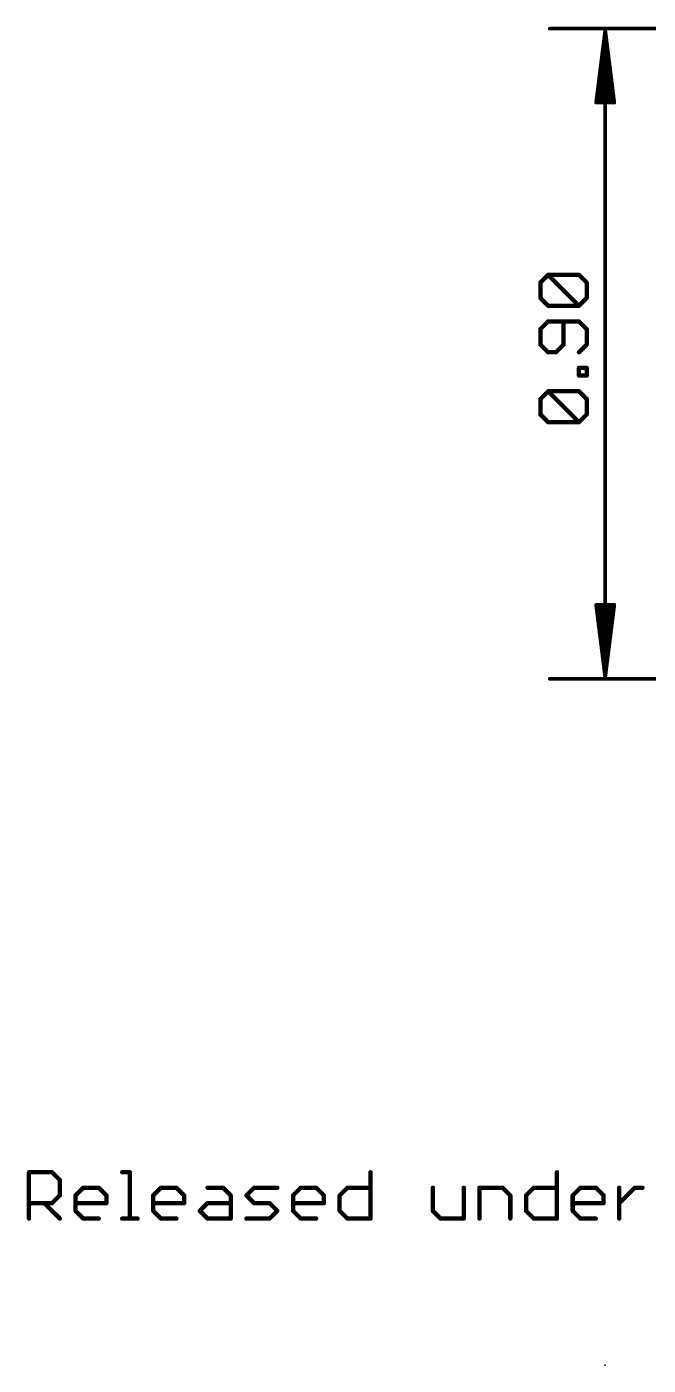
# Model space of a CAD drawing. Extents: x -29 to 79, y -27 to 74.
# Drawn here: x -29.21 to -7.38, y -24.13 to 22.93 of the extents above; entities that cross this region are included whole.
import ezdxf

# ---------------------------------------------------------------- set-up
doc = ezdxf.new("R2010")
doc.units = 0
for name, color, linetype in [('23', 53, 'CONTINUOUS'), ('47', 253, 'CONTINUOUS'), ('51', 53, 'CONTINUOUS')]:
    doc.layers.add(name, color=color, linetype=linetype)

msp = doc.modelspace()

# ---------------------------------------------------------------- linework, layer by layer
at = {"layer": '23'}
msp.add_point((-8.89, -24.13), dxfattribs=at)
at = {"layer": '47'}
for points, const_width in [([(0, 22.86), (-10.84, 22.86)], 0.13), ([(-8.89, 22.795), (-9.2092, 20.26)], 0.13), ([(-8.89, 22.795), (-9.15, 20.26)], 0.13), ([(-8.89, 22.795), (-9.02, 20.26)], 0.13), ([(-8.89, 0.065), (-8.89, 22.795)], 0.13), ([(-8.5708, 20.26), (-8.89, 22.795)], 0.13), ([(-8.76, 20.26), (-8.89, 22.795)], 0.13), ([(-8.63, 20.26), (-8.89, 22.795)], 0.13), ([(-9.2092, 20.26), (-8.5708, 20.26)], 0.13), ([(-11.1677, 13.9312), (-10.8965, 14.2024)], 0.1524), ([(-10.8965, 14.2024), (-9.8119, 14.2024)], 0.1524), ([(-9.8119, 13.1177), (-10.8965, 14.2024)], 0.1524), ([(-9.8119, 14.2024), (-9.5407, 13.9312)], 0.1524), ([(-11.1677, 13.3889), (-11.1677, 13.9312)], 0.1524), ([(-9.5407, 13.9312), (-9.5407, 13.3889)], 0.1524), ([(-10.8965, 13.1177), (-11.1677, 13.3889)], 0.1524), ([(-9.8119, 13.1177), (-10.8965, 13.1177)], 0.1524), ([(-9.5407, 13.3889), (-9.8119, 13.1177)], 0.1524), ([(-10.8965, 12.5652), (-11.1677, 12.294)], 0.1524), ([(-11.1677, 12.294), (-11.1677, 11.7517)], 0.1524), ([(-9.8119, 12.5652), (-10.8965, 12.5652)], 0.1524), ([(-10.3542, 11.7517), (-10.3542, 12.5652)], 0.1524), ([(-9.5407, 12.294), (-9.8119, 12.5652)], 0.1524), ([(-9.5407, 11.7517), (-9.5407, 12.294)], 0.1524), ([(-11.1677, 11.7517), (-10.8965, 11.4805)], 0.1524), ([(-10.6254, 11.4805), (-10.3542, 11.7517)], 0.1524), ([(-9.8119, 11.4805), (-9.5407, 11.7517)], 0.1524), ([(-10.8965, 11.4805), (-10.6254, 11.4805)], 0.1524), ([(-9.8119, 10.662), (-9.8119, 10.9331)], 0.1524), ([(-9.8119, 10.9331), (-9.5407, 10.9331)], 0.1524), ([(-9.5407, 10.9331), (-9.5407, 10.662)], 0.1524), ([(-9.5407, 10.662), (-9.8119, 10.662)], 0.1524), ([(-11.1677, 9.8383), (-10.8965, 10.1095)], 0.1524), ([(-11.1677, 9.296), (-11.1677, 9.8383)], 0.1524), ([(-10.8965, 10.1095), (-9.8119, 10.1095)], 0.1524), ([(-9.8119, 9.0248), (-10.8965, 10.1095)], 0.1524), ([(-9.8119, 10.1095), (-9.5407, 9.8383)], 0.1524), ([(-9.5407, 9.8383), (-9.5407, 9.296)], 0.1524), ([(-10.8965, 9.0248), (-11.1677, 9.296)], 0.1524), ([(-9.8119, 9.0248), (-10.8965, 9.0248)], 0.1524), ([(-9.5407, 9.296), (-9.8119, 9.0248)], 0.1524), ([(-8.89, 0.065), (-9.2092, 2.6)], 0.13), ([(-9.2092, 2.6), (-8.5708, 2.6)], 0.13), ([(-8.89, 0.065), (-9.15, 2.6)], 0.13), ([(-8.89, 0.065), (-9.02, 2.6)], 0.13), ([(-8.5708, 2.6), (-8.89, 0.065)], 0.13), ([(-8.76, 2.6), (-8.89, 0.065)], 0.13), ([(-8.63, 2.6), (-8.89, 0.065)], 0.13), ([(0, 0), (-10.84, 0)], 0.13)]:
    msp.add_lwpolyline(points, dxfattribs=dict(at, const_width=const_width))
for points, const_width in [([(-10.84, 22.8925, 1), (-10.84, 22.8275)], 0.065), ([(-8.8575, 22.795, 1), (-8.9225, 22.795)], 0.065), ([(-8.8578, 22.7991, 1), (-8.9222, 22.7909)], 0.065), ([(-8.8575, 22.7933, 1), (-8.9225, 22.7967)], 0.065), ([(-8.8575, 22.7967, 1), (-8.9225, 22.7933)], 0.065), ([(-8.8577, 22.7983, 1), (-8.9223, 22.7917)], 0.065), ([(-8.8577, 22.7917, 1), (-8.9223, 22.7983)], 0.065), ([(-8.8578, 22.7909, 1), (-8.9222, 22.7991)], 0.065), ([(-9.2415, 20.2641, 1), (-9.177, 20.2559)], 0.065), ([(-9.2092, 20.2925, 1), (-9.2092, 20.2275)], 0.065), ([(-9.1823, 20.2633, 1), (-9.1177, 20.2567)], 0.065), ([(-9.0525, 20.2617, 1), (-8.9875, 20.2583)], 0.065), ([(-8.7925, 20.2583, 1), (-8.7275, 20.2617)], 0.065), ([(-8.6623, 20.2567, 1), (-8.5977, 20.2633)], 0.065), ([(-8.603, 20.2559, 1), (-8.5385, 20.2641)], 0.065), ([(-8.5708, 20.2275, 1), (-8.5708, 20.2925)], 0.065), ([(-10.8696, 14.2293, 1), (-10.9235, 14.1754)], 0.0762), ([(-10.8965, 14.2405, 1), (-10.8965, 14.1643)], 0.0762), ([(-10.8696, 14.1754, 1), (-10.9235, 14.2293)], 0.0762), ([(-9.7849, 14.2293, 1), (-9.8388, 14.1754)], 0.0762), ([(-9.8119, 14.1643, 1), (-9.8119, 14.2405)], 0.0762), ([(-11.1296, 13.9312, 1), (-11.2058, 13.9312)], 0.0762), ([(-11.1946, 13.9581, 1), (-11.1407, 13.9043)], 0.0762), ([(-9.5026, 13.9312, 1), (-9.5788, 13.9312)], 0.0762), ([(-9.5676, 13.9043, 1), (-9.5138, 13.9581)], 0.0762), ([(-11.1407, 13.4158, 1), (-11.1946, 13.3619)], 0.0762), ([(-11.2058, 13.3889, 1), (-11.1296, 13.3889)], 0.0762), ([(-10.8965, 13.1558, 1), (-10.8965, 13.0796)], 0.0762), ([(-10.9235, 13.0908, 1), (-10.8696, 13.1446)], 0.0762), ([(-9.8388, 13.1446, 1), (-9.7849, 13.0908)], 0.0762), ([(-9.8388, 13.0908, 1), (-9.7849, 13.1446)], 0.0762), ([(-9.8119, 13.0796, 1), (-9.8119, 13.1558)], 0.0762), ([(-9.5788, 13.3889, 1), (-9.5026, 13.3889)], 0.0762), ([(-9.5138, 13.3619, 1), (-9.5676, 13.4158)], 0.0762), ([(-11.1296, 12.294, 1), (-11.2058, 12.294)], 0.0762), ([(-11.1946, 12.321, 1), (-11.1407, 12.2671)], 0.0762), ([(-10.8965, 12.6033, 1), (-10.8965, 12.5271)], 0.0762), ([(-10.8696, 12.5383, 1), (-10.9235, 12.5921)], 0.0762), ([(-10.3161, 12.5652, 1), (-10.3923, 12.5652)], 0.0762), ([(-9.7849, 12.5921, 1), (-9.8388, 12.5383)], 0.0762), ([(-9.8119, 12.5271, 1), (-9.8119, 12.6033)], 0.0762), ([(-9.5026, 12.294, 1), (-9.5788, 12.294)], 0.0762), ([(-9.5676, 12.2671, 1), (-9.5138, 12.321)], 0.0762), ([(-11.2058, 11.7517, 1), (-11.1296, 11.7517)], 0.0762), ([(-11.1407, 11.7786, 1), (-11.1946, 11.7248)], 0.0762), ([(-10.3923, 11.7517, 1), (-10.3161, 11.7517)], 0.0762), ([(-10.3273, 11.7248, 1), (-10.3811, 11.7786)], 0.0762), ([(-9.5788, 11.7517, 1), (-9.5026, 11.7517)], 0.0762), ([(-9.5138, 11.7248, 1), (-9.5676, 11.7786)], 0.0762), ([(-10.8965, 11.5186, 1), (-10.8965, 11.4424)], 0.0762), ([(-10.9235, 11.4536, 1), (-10.8696, 11.5075)], 0.0762), ([(-10.6523, 11.5075, 1), (-10.5984, 11.4536)], 0.0762), ([(-10.6254, 11.4424, 1), (-10.6254, 11.5186)], 0.0762), ([(-9.8388, 11.5075, 1), (-9.7849, 11.4536)], 0.0762), ([(-9.7738, 10.9331, 1), (-9.85, 10.9331)], 0.0762), ([(-9.8119, 10.9712, 1), (-9.8119, 10.895)], 0.0762), ([(-9.5026, 10.9331, 1), (-9.5788, 10.9331)], 0.0762), ([(-9.5407, 10.895, 1), (-9.5407, 10.9712)], 0.0762), ([(-9.8119, 10.7001, 1), (-9.8119, 10.6239)], 0.0762), ([(-9.85, 10.662, 1), (-9.7738, 10.662)], 0.0762), ([(-9.5788, 10.662, 1), (-9.5026, 10.662)], 0.0762), ([(-9.5407, 10.6239, 1), (-9.5407, 10.7001)], 0.0762), ([(-11.1296, 9.8383, 1), (-11.2058, 9.8383)], 0.0762), ([(-11.1946, 9.8652, 1), (-11.1407, 9.8114)], 0.0762), ([(-10.8696, 10.1364, 1), (-10.9235, 10.0825)], 0.0762), ([(-10.8965, 10.1476, 1), (-10.8965, 10.0714)], 0.0762), ([(-10.8696, 10.0825, 1), (-10.9235, 10.1364)], 0.0762), ([(-9.7849, 10.1364, 1), (-9.8388, 10.0825)], 0.0762), ([(-9.8119, 10.0714, 1), (-9.8119, 10.1476)], 0.0762), ([(-9.5026, 9.8383, 1), (-9.5788, 9.8383)], 0.0762), ([(-9.5676, 9.8114, 1), (-9.5138, 9.8652)], 0.0762), ([(-11.1407, 9.3229, 1), (-11.1946, 9.269)], 0.0762), ([(-11.2058, 9.296, 1), (-11.1296, 9.296)], 0.0762), ([(-10.8965, 9.0629, 1), (-10.8965, 8.9867)], 0.0762), ([(-10.9235, 8.9979, 1), (-10.8696, 9.0518)], 0.0762), ([(-9.8388, 9.0518, 1), (-9.7849, 8.9979)], 0.0762), ([(-9.8388, 8.9979, 1), (-9.7849, 9.0518)], 0.0762), ([(-9.8119, 8.9867, 1), (-9.8119, 9.0629)], 0.0762), ([(-9.5788, 9.296, 1), (-9.5026, 9.296)], 0.0762), ([(-9.5138, 9.269, 1), (-9.5676, 9.3229)], 0.0762), ([(-9.177, 2.6041, 1), (-9.2415, 2.5959)], 0.065), ([(-9.2092, 2.6325, 1), (-9.2092, 2.5675)], 0.065), ([(-9.1177, 2.6033, 1), (-9.1823, 2.5967)], 0.065), ([(-8.9875, 2.6017, 1), (-9.0525, 2.5983)], 0.065), ([(-8.7275, 2.5983, 1), (-8.7925, 2.6017)], 0.065), ([(-8.5977, 2.5967, 1), (-8.6623, 2.6033)], 0.065), ([(-8.5385, 2.5959, 1), (-8.603, 2.6041)], 0.065), ([(-8.5708, 2.5675, 1), (-8.5708, 2.6325)], 0.065), ([(-10.84, 0.0325, 1), (-10.84, -0.0325)], 0.065), ([(-8.9222, 0.0691, 1), (-8.8578, 0.0609)], 0.065), ([(-8.9223, 0.0683, 1), (-8.8577, 0.0617)], 0.065), ([(-8.9225, 0.0633, 1), (-8.8575, 0.0667)], 0.065), ([(-8.9225, 0.0667, 1), (-8.8575, 0.0633)], 0.065), ([(-8.9225, 0.065, 1), (-8.8575, 0.065)], 0.065), ([(-8.9223, 0.0617, 1), (-8.8577, 0.0683)], 0.065), ([(-8.9222, 0.0609, 1), (-8.8578, 0.0691)], 0.065)]:
    msp.add_lwpolyline(points, format="xyb", dxfattribs=dict(at, const_width=const_width))
at = {"layer": '51', "const_width": 0.1524}
for points in [[(-29.1338, -18.9738), (-29.1338, -17.3468)], [(-29.1338, -17.3468), (-28.3203, -17.3468)], [(-28.3203, -17.3468), (-28.0491, -17.618)], [(-25.8595, -17.3468), (-25.5883, -17.3468)], [(-25.5883, -17.3468), (-25.5883, -18.9738)], [(-17.1348, -17.3468), (-17.1348, -18.9738)], [(-10.5861, -17.3468), (-10.5861, -18.9738)], [(-28.0491, -17.618), (-28.0491, -18.1603)], [(-27.4966, -18.1603), (-27.2255, -17.8891)], [(-27.2255, -17.8891), (-26.6832, -17.8891)], [(-26.6832, -17.8891), (-26.412, -18.1603)], [(-24.7681, -18.1603), (-24.4969, -17.8891)], [(-24.4969, -17.8891), (-23.9546, -17.8891)], [(-23.9546, -17.8891), (-23.6834, -18.1603)], [(-22.8597, -17.8891), (-22.3174, -17.8891)], [(-22.3174, -17.8891), (-22.0462, -18.1603)], [(-21.4937, -18.1603), (-21.2226, -17.8891)], [(-21.2226, -17.8891), (-20.4091, -17.8891)], [(-19.8566, -18.1603), (-19.5854, -17.8891)], [(-19.5854, -17.8891), (-19.0431, -17.8891)], [(-19.0431, -17.8891), (-18.7719, -18.1603)], [(-18.2194, -18.1603), (-17.9483, -17.8891)], [(-17.9483, -17.8891), (-17.1348, -17.8891)], [(-14.9451, -17.8891), (-14.9451, -18.7026)], [(-13.8605, -18.9738), (-13.8605, -17.8891)], [(-13.308, -18.9738), (-13.308, -17.8891)], [(-13.308, -17.8891), (-12.4945, -17.8891)], [(-12.4945, -17.8891), (-12.2233, -18.1603)], [(-11.6708, -18.1603), (-11.3996, -17.8891)], [(-11.3996, -17.8891), (-10.5861, -17.8891)], [(-10.0336, -18.1603), (-9.7625, -17.8891)], [(-9.7625, -17.8891), (-9.2202, -17.8891)], [(-9.2202, -17.8891), (-8.949, -18.1603)], [(-8.3965, -18.9738), (-8.3965, -17.8891)], [(-8.3965, -18.4315), (-7.8542, -17.8891)], [(-7.8542, -17.8891), (-7.583, -17.8891)], [(-28.0491, -18.1603), (-28.3203, -18.4315)], [(-27.4966, -18.7026), (-27.4966, -18.1603)], [(-26.412, -18.1603), (-26.412, -18.4315)], [(-24.7681, -18.7026), (-24.7681, -18.1603)], [(-23.6834, -18.1603), (-23.6834, -18.4315)], [(-22.0462, -18.1603), (-22.0462, -18.9738)], [(-21.2226, -18.4315), (-21.4937, -18.1603)], [(-19.8566, -18.7026), (-19.8566, -18.1603)], [(-18.7719, -18.1603), (-18.7719, -18.4315)], [(-18.2194, -18.7026), (-18.2194, -18.1603)], [(-12.2233, -18.1603), (-12.2233, -18.9738)], [(-11.6708, -18.7026), (-11.6708, -18.1603)], [(-10.0336, -18.7026), (-10.0336, -18.1603)], [(-8.949, -18.1603), (-8.949, -18.4315)], [(-28.3203, -18.4315), (-29.1338, -18.4315)], [(-28.5915, -18.4315), (-28.0491, -18.9738)], [(-26.412, -18.4315), (-27.4966, -18.4315)], [(-27.2255, -18.9738), (-27.4966, -18.7026)], [(-23.6834, -18.4315), (-24.7681, -18.4315)], [(-24.4969, -18.9738), (-24.7681, -18.7026)], [(-23.1309, -18.7026), (-22.8597, -18.4315)], [(-22.8597, -18.9738), (-23.1309, -18.7026)], [(-22.8597, -18.4315), (-22.0462, -18.4315)], [(-20.6802, -18.4315), (-21.2226, -18.4315)], [(-20.4091, -18.7026), (-20.6802, -18.4315)], [(-20.6802, -18.9738), (-20.4091, -18.7026)], [(-18.7719, -18.4315), (-19.8566, -18.4315)], [(-19.5854, -18.9738), (-19.8566, -18.7026)], [(-17.9483, -18.9738), (-18.2194, -18.7026)], [(-14.9451, -18.7026), (-14.674, -18.9738)], [(-11.3996, -18.9738), (-11.6708, -18.7026)], [(-8.949, -18.4315), (-10.0336, -18.4315)], [(-9.7625, -18.9738), (-10.0336, -18.7026)], [(-26.6832, -18.9738), (-27.2255, -18.9738)], [(-25.8595, -18.9738), (-25.3172, -18.9738)], [(-23.9546, -18.9738), (-24.4969, -18.9738)], [(-22.0462, -18.9738), (-22.8597, -18.9738)], [(-21.4937, -18.9738), (-20.6802, -18.9738)], [(-19.0431, -18.9738), (-19.5854, -18.9738)], [(-17.1348, -18.9738), (-17.9483, -18.9738)], [(-14.674, -18.9738), (-13.8605, -18.9738)], [(-10.5861, -18.9738), (-11.3996, -18.9738)], [(-9.2202, -18.9738), (-9.7625, -18.9738)]]:
    msp.add_lwpolyline(points, dxfattribs=at)
at = {"layer": '51', "const_width": 0.0762}
for points in [[(-29.0957, -17.3468, 1), (-29.1719, -17.3468)], [(-29.1338, -17.3087, 1), (-29.1338, -17.3849)], [(-28.2934, -17.3199, 1), (-28.3472, -17.3738)], [(-28.3203, -17.3849, 1), (-28.3203, -17.3087)], [(-25.8595, -17.3087, 1), (-25.8595, -17.3849)], [(-25.5502, -17.3468, 1), (-25.6264, -17.3468)], [(-25.5883, -17.3849, 1), (-25.5883, -17.3087)], [(-17.0967, -17.3468, 1), (-17.1729, -17.3468)], [(-10.548, -17.3468, 1), (-10.6242, -17.3468)], [(-28.011, -17.618, 1), (-28.0872, -17.618)], [(-28.0761, -17.6449, 1), (-28.0222, -17.591)], [(-27.2255, -17.851, 1), (-27.2255, -17.9272)], [(-27.1985, -17.9161, 1), (-27.2524, -17.8622)], [(-26.6562, -17.8622, 1), (-26.7101, -17.9161)], [(-26.6832, -17.9272, 1), (-26.6832, -17.851)], [(-24.4969, -17.851, 1), (-24.4969, -17.9272)], [(-24.4699, -17.9161, 1), (-24.5238, -17.8622)], [(-23.9276, -17.8622, 1), (-23.9815, -17.9161)], [(-23.9546, -17.9272, 1), (-23.9546, -17.851)], [(-22.8597, -17.851, 1), (-22.8597, -17.9272)], [(-22.2905, -17.8622, 1), (-22.3443, -17.9161)], [(-22.3174, -17.9272, 1), (-22.3174, -17.851)], [(-21.2226, -17.851, 1), (-21.2226, -17.9272)], [(-21.1956, -17.9161, 1), (-21.2495, -17.8622)], [(-20.4091, -17.9272, 1), (-20.4091, -17.851)], [(-19.5854, -17.851, 1), (-19.5854, -17.9272)], [(-19.5585, -17.9161, 1), (-19.6124, -17.8622)], [(-19.0161, -17.8622, 1), (-19.07, -17.9161)], [(-19.0431, -17.9272, 1), (-19.0431, -17.851)], [(-17.9483, -17.851, 1), (-17.9483, -17.9272)], [(-17.9213, -17.9161, 1), (-17.9752, -17.8622)], [(-17.1348, -17.9272, 1), (-17.1348, -17.851)], [(-14.907, -17.8891, 1), (-14.9832, -17.8891)], [(-13.8224, -17.8891, 1), (-13.8986, -17.8891)], [(-13.2699, -17.8891, 1), (-13.3461, -17.8891)], [(-13.308, -17.851, 1), (-13.308, -17.9272)], [(-12.4675, -17.8622, 1), (-12.5214, -17.9161)], [(-12.4945, -17.9272, 1), (-12.4945, -17.851)], [(-11.3996, -17.851, 1), (-11.3996, -17.9272)], [(-11.3727, -17.9161, 1), (-11.4266, -17.8622)], [(-10.5861, -17.9272, 1), (-10.5861, -17.851)], [(-9.7625, -17.851, 1), (-9.7625, -17.9272)], [(-9.7355, -17.9161, 1), (-9.7894, -17.8622)], [(-9.1932, -17.8622, 1), (-9.2471, -17.9161)], [(-9.2202, -17.9272, 1), (-9.2202, -17.851)], [(-8.3584, -17.8891, 1), (-8.4346, -17.8891)], [(-7.8542, -17.851, 1), (-7.8542, -17.9272)], [(-7.8272, -17.9161, 1), (-7.8811, -17.8622)], [(-7.583, -17.9272, 1), (-7.583, -17.851)], [(-28.0872, -18.1603, 1), (-28.011, -18.1603)], [(-28.0222, -18.1872, 1), (-28.0761, -18.1334)], [(-27.4585, -18.1603, 1), (-27.5347, -18.1603)], [(-27.5236, -18.1334, 1), (-27.4697, -18.1872)], [(-26.3739, -18.1603, 1), (-26.4501, -18.1603)], [(-26.4389, -18.1872, 1), (-26.385, -18.1334)], [(-24.73, -18.1603, 1), (-24.8062, -18.1603)], [(-24.795, -18.1334, 1), (-24.7411, -18.1872)], [(-23.6453, -18.1603, 1), (-23.7215, -18.1603)], [(-23.7103, -18.1872, 1), (-23.6564, -18.1334)], [(-22.0081, -18.1603, 1), (-22.0843, -18.1603)], [(-22.0732, -18.1872, 1), (-22.0193, -18.1334)], [(-21.4668, -18.1334, 1), (-21.5207, -18.1872)], [(-21.5207, -18.1334, 1), (-21.4668, -18.1872)], [(-19.8185, -18.1603, 1), (-19.8947, -18.1603)], [(-19.8835, -18.1334, 1), (-19.8296, -18.1872)], [(-18.7338, -18.1603, 1), (-18.81, -18.1603)], [(-18.7989, -18.1872, 1), (-18.745, -18.1334)], [(-18.1813, -18.1603, 1), (-18.2575, -18.1603)], [(-18.2464, -18.1334, 1), (-18.1925, -18.1872)], [(-12.1852, -18.1603, 1), (-12.2614, -18.1603)], [(-12.2502, -18.1872, 1), (-12.1964, -18.1334)], [(-11.6327, -18.1603, 1), (-11.7089, -18.1603)], [(-11.6977, -18.1334, 1), (-11.6439, -18.1872)], [(-9.9955, -18.1603, 1), (-10.0717, -18.1603)], [(-10.0606, -18.1334, 1), (-10.0067, -18.1872)], [(-8.9109, -18.1603, 1), (-8.9871, -18.1603)], [(-8.9759, -18.1872, 1), (-8.922, -18.1334)], [(-29.1338, -18.3934, 1), (-29.1338, -18.4696)], [(-28.5645, -18.4045, 1), (-28.6184, -18.4584)], [(-28.3472, -18.4045, 1), (-28.2934, -18.4584)], [(-28.3203, -18.4696, 1), (-28.3203, -18.3934)], [(-27.4697, -18.6757, 1), (-27.5236, -18.7296)], [(-27.4966, -18.3934, 1), (-27.4966, -18.4696)], [(-27.5347, -18.7026, 1), (-27.4585, -18.7026)], [(-26.4501, -18.4315, 1), (-26.3739, -18.4315)], [(-26.412, -18.4696, 1), (-26.412, -18.3934)], [(-24.7681, -18.3934, 1), (-24.7681, -18.4696)], [(-24.7411, -18.6757, 1), (-24.795, -18.7296)], [(-24.8062, -18.7026, 1), (-24.73, -18.7026)], [(-23.7215, -18.4315, 1), (-23.6453, -18.4315)], [(-23.6834, -18.4696, 1), (-23.6834, -18.3934)], [(-23.104, -18.6757, 1), (-23.1578, -18.7296)], [(-23.1578, -18.6757, 1), (-23.104, -18.7296)], [(-22.8597, -18.3934, 1), (-22.8597, -18.4696)], [(-22.8328, -18.4584, 1), (-22.8867, -18.4045)], [(-22.0462, -18.4696, 1), (-22.0462, -18.3934)], [(-21.2226, -18.3934, 1), (-21.2226, -18.4696)], [(-21.2495, -18.4584, 1), (-21.1956, -18.4045)], [(-20.6533, -18.4045, 1), (-20.7072, -18.4584)], [(-20.6802, -18.4696, 1), (-20.6802, -18.3934)], [(-20.3821, -18.7296, 1), (-20.436, -18.6757)], [(-20.436, -18.7296, 1), (-20.3821, -18.6757)], [(-19.8566, -18.3934, 1), (-19.8566, -18.4696)], [(-19.8296, -18.6757, 1), (-19.8835, -18.7296)], [(-19.8947, -18.7026, 1), (-19.8185, -18.7026)], [(-18.81, -18.4315, 1), (-18.7338, -18.4315)], [(-18.7719, -18.4696, 1), (-18.7719, -18.3934)], [(-18.1925, -18.6757, 1), (-18.2464, -18.7296)], [(-18.2575, -18.7026, 1), (-18.1813, -18.7026)], [(-14.9182, -18.6757, 1), (-14.9721, -18.7296)], [(-14.9832, -18.7026, 1), (-14.907, -18.7026)], [(-11.6439, -18.6757, 1), (-11.6977, -18.7296)], [(-11.7089, -18.7026, 1), (-11.6327, -18.7026)], [(-10.0067, -18.6757, 1), (-10.0606, -18.7296)], [(-10.0336, -18.3934, 1), (-10.0336, -18.4696)], [(-10.0717, -18.7026, 1), (-9.9955, -18.7026)], [(-8.9871, -18.4315, 1), (-8.9109, -18.4315)], [(-8.949, -18.4696, 1), (-8.949, -18.3934)], [(-8.4234, -18.4045, 1), (-8.3695, -18.4584)], [(-29.1719, -18.9738, 1), (-29.0957, -18.9738)], [(-28.0761, -19.0007, 1), (-28.0222, -18.9469)], [(-27.2255, -18.9357, 1), (-27.2255, -19.0119)], [(-27.2524, -19.0007, 1), (-27.1985, -18.9469)], [(-26.6832, -19.0119, 1), (-26.6832, -18.9357)], [(-25.8595, -18.9357, 1), (-25.8595, -19.0119)], [(-25.6264, -18.9738, 1), (-25.5502, -18.9738)], [(-25.3172, -19.0119, 1), (-25.3172, -18.9357)], [(-24.4969, -18.9357, 1), (-24.4969, -19.0119)], [(-24.5238, -19.0007, 1), (-24.4699, -18.9469)], [(-23.9546, -19.0119, 1), (-23.9546, -18.9357)], [(-22.8597, -18.9357, 1), (-22.8597, -19.0119)], [(-22.8867, -19.0007, 1), (-22.8328, -18.9469)], [(-22.0843, -18.9738, 1), (-22.0081, -18.9738)], [(-22.0462, -19.0119, 1), (-22.0462, -18.9357)], [(-21.4937, -18.9357, 1), (-21.4937, -19.0119)], [(-20.7072, -18.9469, 1), (-20.6533, -19.0007)], [(-20.6802, -19.0119, 1), (-20.6802, -18.9357)], [(-19.5854, -18.9357, 1), (-19.5854, -19.0119)], [(-19.6124, -19.0007, 1), (-19.5585, -18.9469)], [(-19.0431, -19.0119, 1), (-19.0431, -18.9357)], [(-17.9483, -18.9357, 1), (-17.9483, -19.0119)], [(-17.9752, -19.0007, 1), (-17.9213, -18.9469)], [(-17.1729, -18.9738, 1), (-17.0967, -18.9738)], [(-17.1348, -19.0119, 1), (-17.1348, -18.9357)], [(-14.674, -18.9357, 1), (-14.674, -19.0119)], [(-14.7009, -19.0007, 1), (-14.647, -18.9469)], [(-13.8986, -18.9738, 1), (-13.8224, -18.9738)], [(-13.8605, -19.0119, 1), (-13.8605, -18.9357)], [(-13.3461, -18.9738, 1), (-13.2699, -18.9738)], [(-12.2614, -18.9738, 1), (-12.1852, -18.9738)], [(-11.3996, -18.9357, 1), (-11.3996, -19.0119)], [(-11.4266, -19.0007, 1), (-11.3727, -18.9469)], [(-10.6242, -18.9738, 1), (-10.548, -18.9738)], [(-10.5861, -19.0119, 1), (-10.5861, -18.9357)], [(-9.7625, -18.9357, 1), (-9.7625, -19.0119)], [(-9.7894, -19.0007, 1), (-9.7355, -18.9469)], [(-9.2202, -19.0119, 1), (-9.2202, -18.9357)], [(-8.4346, -18.9738, 1), (-8.3584, -18.9738)]]:
    msp.add_lwpolyline(points, format="xyb", dxfattribs=at)

doc.saveas('drawing.dxf')
